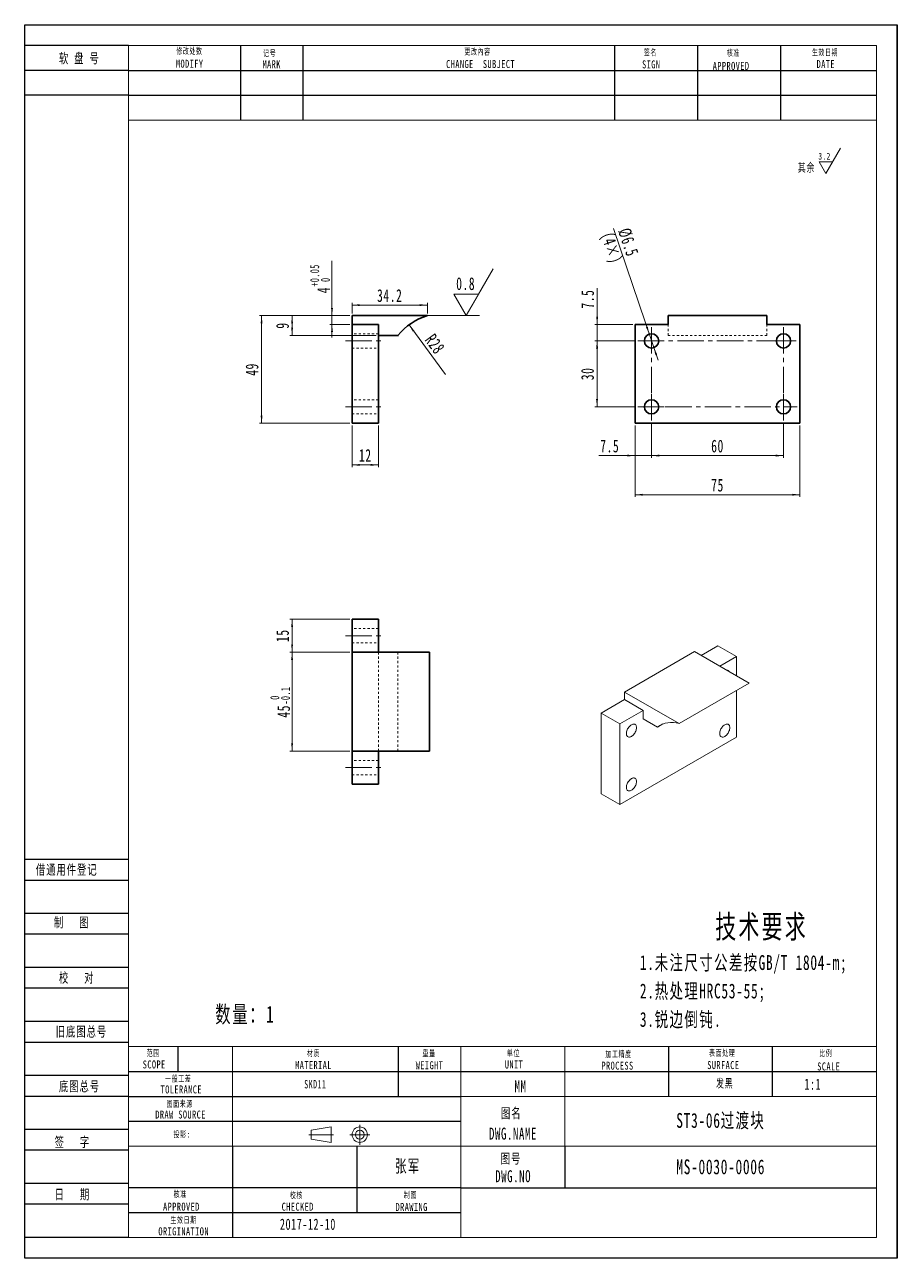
# Model space of a CAD drawing. Header units: millimetres. Extents: x 1333 to 6759, y -11 to 566.
# Drawn here: x 1784 to 2181, y 0 to 561 of the extents above; entities that cross this region are included whole.
import ezdxf

# ---------------------------------------------------------------- set-up
doc = ezdxf.new("R2010")
doc.units = ezdxf.units.MM
doc.set_wipeout_variables(frame=1)
for name, pattern in [('AD_LTYPE3 0 mm', [16, 11, -1, 1, -1, 1, -1]), ('点画线', [18, 12, -2, 2, -2]), ('虚线', [2, 1, -1])]:
    doc.linetypes.add(name, pattern=pattern)
doc.layers.get('0').update_dxf_attribs({"lineweight": 35})
for name, color, linetype, lineweight in [('ACAD0', 7, 'Continuous', 0), ('ACADA-定位3-标高', 171, 'Continuous', 0), ('ACADA-构件3-柱砼', 9, 'Continuous', 0), ('ACADA-构件8-屋面', 7, 'Continuous', 0), ('EB0', 7, 'Continuous', 35), ('中心线层', 1, '点画线', 18), ('尺寸线层', 3, 'Continuous', 18), ('虚线层', 6, '虚线', 18)]:
    doc.layers.add(name, color=color, linetype=linetype, lineweight=lineweight)
doc.styles.add('标准', font='', dxfattribs={"width": 0.667})
doc.styles.get('标准').set_extended_font_data('宋体')
doc.dimstyles.new('标准', dxfattribs={"dimtxt": 5.779688, "dimasz": 3.5, "dimexe": 1, "dimexo": 1, "dimgap": 1.209086, "dimtad": 1, "dimdec": 1, "dimdsep": 46, "dimtxsty": '标准', "dimblk": '_CAXARROW', "dimcen": 0, "dimdle": 7, "dimazin": 2, "dimtfac": 0.707107, "dimtdec": 3, "dimtmove": 0, "dimatfit": 3, "dimfxl": 0, "dimfrac": 2, "dimtolj": 1, "dimarcsym": 0})

# ---------------------------------------------------------------- blocks, each defined once
blk = doc.blocks.new('*X11')
at = {"layer": '尺寸线层', "linetype": 'Continuous', "lineweight": 18}
for points in [[(1892.21, 428.9), (1892.65, 425.4), (1891.78, 425.4)], [(1892.21, 379.9), (1892.65, 383.4), (1891.78, 383.4)]]:
    blk.add_hatch(color=0, dxfattribs=at).paths.add_polyline_path(points, flags=0)
at = {"layer": '尺寸线层', "color": 0, "linetype": 'Continuous', "lineweight": 18}
for p, q in [((1932.39, 428.9), (1891.21, 428.9)), ((1892.21, 428.9), (1892.21, 379.9)), ((1932.39, 379.9), (1891.21, 379.9))]:
    blk.add_line(p, q, dxfattribs=at)
at = {"layer": '尺寸线层', "color": 0, "linetype": 'Continuous', "lineweight": 18, "insert": (1887.9, 404.4), "char_height": 5.78, "width": 8.1856, "attachment_point": 5, "rotation": 90, "line_spacing_factor": 1.15057, "style": '标准'}
blk.add_mtext('\\T1.1;49', dxfattribs=at)
blk = doc.blocks.new('_CAXARROW')
blk.add_hatch(color=0).paths.add_polyline_path([(0, 0), (-1, 0.125), (-1, -0.125)], flags=0)
blk = doc.blocks.new('*X12')
at = {"layer": '尺寸线层', "linetype": 'Continuous', "lineweight": 18}
for points in [[(1933.39, 433.69), (1936.89, 434.13), (1936.89, 433.26)], [(1967.62, 433.69), (1964.12, 434.13), (1964.12, 433.26)]]:
    blk.add_hatch(color=0, dxfattribs=at).paths.add_polyline_path(points, flags=0)
at = {"layer": '尺寸线层', "color": 0, "linetype": 'Continuous', "lineweight": 18}
for p, q in [((1933.39, 429.9), (1933.39, 434.69)), ((1933.39, 433.69), (1967.62, 433.69)), ((1967.62, 429.9), (1967.62, 434.69))]:
    blk.add_line(p, q, dxfattribs=at)
at = {"layer": '尺寸线层', "color": 0, "linetype": 'Continuous', "lineweight": 18, "insert": (1950.5, 438), "char_height": 5.78, "width": 17.1678, "attachment_point": 5, "line_spacing_factor": 1.15057, "style": '标准'}
blk.add_mtext('\\T1.1;34.2', dxfattribs=at)
blk = doc.blocks.new('*X14')
at = {"color": 0, "attachment_point": 1, "rotation": 90, "line_spacing_factor": 1.15057, "style": '标准'}
for s, insert, char_height, width in [('\\T1.1;{\\H0.707107x;+0.05}', (1914.31, 442.07), 5.7797, 20.9352), ('\\T1.1;{\\H0.707107x;0}', (1919.19, 444.21), 5.7797, 20.9352), ('\\T1.1;4', (1917.5, 439.08), 5.78, 27.7366)]:
    blk.add_mtext(s, dxfattribs=dict(at, insert=insert, char_height=char_height, width=width))
blk = doc.blocks.new('*X13')
at = {"layer": '尺寸线层', "linetype": 'Continuous', "lineweight": 18}
for points in [[(1924.24, 428.9), (1923.8, 432.4), (1924.68, 432.4)], [(1924.24, 424.9), (1923.8, 421.4), (1924.68, 421.4)]]:
    blk.add_hatch(color=0, dxfattribs=at).paths.add_polyline_path(points, flags=0)
at = {"layer": '尺寸线层', "color": 0, "linetype": 'Continuous', "lineweight": 18}
for p, q in [((1924.24, 418.9), (1924.24, 453.88)), ((1932.39, 428.9), (1923.24, 428.9)), ((1932.39, 424.9), (1923.24, 424.9))]:
    blk.add_line(p, q, dxfattribs=at)
blk.add_blockref('*X14', (0, 0), dxfattribs=at)
blk = doc.blocks.new('*X15')
at = {"layer": '尺寸线层', "linetype": 'Continuous', "lineweight": 18}
blk.add_hatch(color=0, dxfattribs=at).paths.add_polyline_path([(1959.27, 424.69), (1961.7, 422.13), (1961, 421.61)], flags=0)
at = {"layer": '尺寸线层', "color": 0, "linetype": 'Continuous', "lineweight": 18}
blk.add_line((1959.27, 424.69), (1975.89, 402.15), dxfattribs=at)
at = {"layer": '尺寸线层', "color": 0, "linetype": 'Continuous', "lineweight": 18, "insert": (1971.05, 415.98), "char_height": 5.78, "width": 24.2394, "attachment_point": 5, "rotation": 306.4009, "line_spacing_factor": 1.15057, "style": '标准'}
blk.add_mtext('\\T1.1;R28', dxfattribs=at)
blk = doc.blocks.new('*X16')
at = {"layer": '尺寸线层', "linetype": 'Continuous', "lineweight": 18}
for points in [[(1906.09, 428.9), (1905.65, 425.4), (1906.52, 425.4)], [(1906.09, 419.9), (1905.65, 423.4), (1906.52, 423.4)]]:
    blk.add_hatch(color=0, dxfattribs=at).paths.add_polyline_path(points, flags=0)
at = {"layer": '尺寸线层', "color": 0, "linetype": 'Continuous', "lineweight": 18}
for p, q in [((1932.39, 428.9), (1905.09, 428.9)), ((1906.09, 419.9), (1906.09, 428.9)), ((1944.39, 419.9), (1905.09, 419.9))]:
    blk.add_line(p, q, dxfattribs=at)
at = {"layer": '尺寸线层', "color": 0, "linetype": 'Continuous', "lineweight": 18, "insert": (1901.78, 424.4), "char_height": 5.78, "width": 3.6623, "attachment_point": 5, "rotation": 90, "line_spacing_factor": 1.15057, "style": '标准'}
blk.add_mtext('\\T1.1;9', dxfattribs=at)
blk = doc.blocks.new('*X17')
at = {"layer": '尺寸线层', "linetype": 'Continuous', "lineweight": 18}
for points in [[(2044.77, 417.4), (2044.34, 413.9), (2045.21, 413.9)], [(2044.77, 387.4), (2044.34, 390.9), (2045.21, 390.9)]]:
    blk.add_hatch(color=0, dxfattribs=at).paths.add_polyline_path(points, flags=0)
at = {"layer": '尺寸线层', "color": 0, "linetype": 'Continuous', "lineweight": 18}
for p, q in [((2062.32, 417.4), (2043.77, 417.4)), ((2044.77, 387.4), (2044.77, 417.4)), ((2062.32, 387.4), (2043.77, 387.4))]:
    blk.add_line(p, q, dxfattribs=at)
at = {"layer": '尺寸线层', "color": 0, "linetype": 'Continuous', "lineweight": 18, "insert": (2040.46, 402.4), "char_height": 5.78, "width": 8.2177, "attachment_point": 5, "rotation": 90, "line_spacing_factor": 1.15057, "style": '标准'}
blk.add_mtext('\\T1.1;30', dxfattribs=at)
blk = doc.blocks.new('*X18')
at = {"layer": '尺寸线层', "linetype": 'Continuous', "lineweight": 18}
for points in [[(2069.57, 365.22), (2073.07, 365.65), (2073.07, 364.78)], [(2129.57, 365.22), (2126.07, 365.65), (2126.07, 364.78)]]:
    blk.add_hatch(color=0, dxfattribs=at).paths.add_polyline_path(points, flags=0)
at = {"layer": '尺寸线层', "color": 0, "linetype": 'Continuous', "lineweight": 18}
for p, q in [((2069.57, 380.15), (2069.57, 364.22)), ((2129.57, 380.15), (2129.57, 364.22)), ((2069.57, 365.22), (2129.57, 365.22))]:
    blk.add_line(p, q, dxfattribs=at)
at = {"layer": '尺寸线层', "color": 0, "linetype": 'Continuous', "lineweight": 18, "insert": (2099.57, 369.53), "char_height": 5.78, "width": 8.2177, "attachment_point": 5, "line_spacing_factor": 1.15057, "style": '标准'}
blk.add_mtext('\\T1.1;60', dxfattribs=at)
blk = doc.blocks.new('*X19')
at = {"layer": '尺寸线层', "linetype": 'Continuous', "lineweight": 18}
for points in [[(2044.83, 424.9), (2044.39, 428.4), (2045.27, 428.4)], [(2044.83, 417.4), (2044.39, 413.9), (2045.27, 413.9)]]:
    blk.add_hatch(color=0, dxfattribs=at).paths.add_polyline_path(points, flags=0)
at = {"layer": '尺寸线层', "color": 0, "linetype": 'Continuous', "lineweight": 18}
for p, q in [((2044.83, 411.4), (2044.83, 441.43)), ((2061.07, 424.9), (2043.83, 424.9)), ((2062.32, 417.4), (2043.83, 417.4))]:
    blk.add_line(p, q, dxfattribs=at)
at = {"layer": '尺寸线层', "color": 0, "linetype": 'Continuous', "lineweight": 18, "insert": (2040.52, 436.42), "char_height": 5.78, "width": 12.6446, "attachment_point": 5, "rotation": 90, "line_spacing_factor": 1.15057, "style": '标准'}
blk.add_mtext('\\T1.1;7.5', dxfattribs=at)
blk = doc.blocks.new('*X20')
at = {"layer": '尺寸线层', "linetype": 'Continuous', "lineweight": 18}
for points in [[(2062.07, 347.42), (2065.57, 347.85), (2065.57, 346.98)], [(2137.07, 347.42), (2133.57, 347.85), (2133.57, 346.98)]]:
    blk.add_hatch(color=0, dxfattribs=at).paths.add_polyline_path(points, flags=0)
at = {"layer": '尺寸线层', "color": 0, "linetype": 'Continuous', "lineweight": 18}
for p, q in [((2062.07, 378.9), (2062.07, 346.42)), ((2137.07, 378.9), (2137.07, 346.42)), ((2062.07, 347.42), (2137.07, 347.42))]:
    blk.add_line(p, q, dxfattribs=at)
at = {"layer": '尺寸线层', "color": 0, "linetype": 'Continuous', "lineweight": 18, "insert": (2099.57, 351.73), "char_height": 5.78, "width": 8.1213, "attachment_point": 5, "line_spacing_factor": 1.15057, "style": '标准'}
blk.add_mtext('\\T1.1;75', dxfattribs=at)
blk = doc.blocks.new('*X21')
at = {"layer": 'EB0', "linetype": 'Continuous', "lineweight": 18}
for points in [[(2068.53, 420.48), (2067.82, 423.94), (2067, 423.66)], [(2070.61, 414.33), (2072.15, 411.15), (2071.32, 410.87)]]:
    blk.add_hatch(color=0, dxfattribs=at).paths.add_polyline_path(points, flags=0)
at = {"layer": 'EB0', "color": 0, "linetype": 'Continuous', "lineweight": 18}
blk.add_line((2052.29, 468.53), (2072.54, 408.64), dxfattribs=at)
at = {"layer": 'EB0', "color": 0, "linetype": 'Continuous', "lineweight": 18, "attachment_point": 5, "rotation": 288.6825, "line_spacing_factor": 1.15057, "style": '标准'}
for s, insert, char_height, width in [('\\T1.1;(4×)', (2050.78, 459.52), 5.78, 52.4386), ('\\T1.1;%%C6.5', (2058.95, 462.28), 5.7797, 42.8067)]:
    blk.add_mtext(s, dxfattribs=dict(at, insert=insert, char_height=char_height, width=width))
blk = doc.blocks.new('*X22')
at = {"layer": '尺寸线层', "linetype": 'Continuous', "lineweight": 18}
for points in [[(1933.39, 360.98), (1936.89, 360.54), (1936.89, 361.41)], [(1945.39, 360.98), (1941.89, 360.54), (1941.89, 361.41)]]:
    blk.add_hatch(color=0, dxfattribs=at).paths.add_polyline_path(points, flags=0)
at = {"layer": '尺寸线层', "color": 0, "linetype": 'Continuous', "lineweight": 18}
for p, q in [((1933.39, 378.9), (1933.39, 359.98)), ((1945.39, 378.9), (1945.39, 359.98)), ((1945.39, 360.98), (1933.39, 360.98))]:
    blk.add_line(p, q, dxfattribs=at)
at = {"layer": '尺寸线层', "color": 0, "linetype": 'Continuous', "lineweight": 18, "insert": (1939.39, 365.29), "char_height": 5.78, "width": 8.1213, "attachment_point": 5, "line_spacing_factor": 1.15057, "style": '标准'}
blk.add_mtext('\\T1.1;12', dxfattribs=at)
blk = doc.blocks.new('*X23')
at = {"layer": '尺寸线层', "linetype": 'Continuous', "lineweight": 18}
for points in [[(1906.09, 290.77), (1906.52, 287.27), (1905.65, 287.27)], [(1906.09, 275.77), (1906.52, 279.27), (1905.65, 279.27)]]:
    blk.add_hatch(color=0, dxfattribs=at).paths.add_polyline_path(points, flags=0)
at = {"layer": '尺寸线层', "color": 0, "linetype": 'Continuous', "lineweight": 18}
for p, q in [((1932.39, 290.77), (1905.09, 290.77)), ((1906.09, 290.77), (1906.09, 275.77)), ((1932.39, 275.77), (1905.09, 275.77))]:
    blk.add_line(p, q, dxfattribs=at)
at = {"layer": '尺寸线层', "color": 0, "linetype": 'Continuous', "lineweight": 18, "insert": (1901.78, 283.27), "char_height": 5.78, "width": 8.1213, "attachment_point": 5, "rotation": 90, "line_spacing_factor": 1.15057, "style": '标准'}
blk.add_mtext('\\T1.1;15', dxfattribs=at)
blk = doc.blocks.new('*X25')
at = {"color": 0, "attachment_point": 1, "rotation": 90, "line_spacing_factor": 1.15057, "style": '标准'}
for s, insert, char_height, width in [('\\T1.1;{\\H0.707107x;-0.1}', (1901.04, 251.95), 5.7797, 16.6706), ('\\T1.1;{\\H0.707107x;0}', (1896.16, 254.14), 5.7797, 16.6706), ('\\T1.1;45', (1899.34, 245.99), 5.78, 29.5031)]:
    blk.add_mtext(s, dxfattribs=dict(at, insert=insert, char_height=char_height, width=width))
blk = doc.blocks.new('*X24')
at = {"layer": '尺寸线层', "linetype": 'Continuous', "lineweight": 18}
for points in [[(1906.09, 275.77), (1905.65, 272.27), (1906.52, 272.27)], [(1906.09, 230.77), (1905.65, 234.27), (1906.52, 234.27)]]:
    blk.add_hatch(color=0, dxfattribs=at).paths.add_polyline_path(points, flags=0)
at = {"layer": '尺寸线层', "color": 0, "linetype": 'Continuous', "lineweight": 18}
for p, q in [((1932.39, 275.77), (1905.09, 275.77)), ((1906.09, 230.77), (1906.09, 275.77)), ((1932.39, 230.77), (1905.09, 230.77))]:
    blk.add_line(p, q, dxfattribs=at)
blk.add_blockref('*X25', (0, 0), dxfattribs=at)
blk = doc.blocks.new('*X65')
at = {"layer": '尺寸线层', "color": 0, "linetype": 'Continuous', "lineweight": 18}
for p, q in [((0, 0), (12.32, 21.33)), ((0, 0), (-5.6, 9.7)), ((-5.6, 9.7), (5.6, 9.7)), ((-17.67, 0), (6, 0))]:
    blk.add_line(p, q, dxfattribs=at)
at = {"layer": '尺寸线层', "color": 0, "linetype": 'Continuous', "lineweight": 18, "insert": (4.08, 14.5), "char_height": 5.78, "width": 12.6767, "attachment_point": 6, "line_spacing_factor": 1.15057, "style": '标准'}
blk.add_mtext('\\T1.1;0.8', dxfattribs=at)
blk = doc.blocks.new('*X67')
at = {"layer": '尺寸线层', "linetype": 'Continuous', "lineweight": 18}
for points in [[(2062.07, 365.22), (2058.57, 365.65), (2058.57, 364.78)], [(2069.57, 365.22), (2073.07, 365.65), (2073.07, 364.78)]]:
    blk.add_hatch(color=0, dxfattribs=at).paths.add_polyline_path(points, flags=0)
at = {"layer": '尺寸线层', "color": 0, "linetype": 'Continuous', "lineweight": 18}
for p, q in [((2062.07, 378.9), (2062.07, 364.22)), ((2069.57, 380.15), (2069.57, 364.22)), ((2045.55, 365.22), (2075.57, 365.22))]:
    blk.add_line(p, q, dxfattribs=at)
at = {"layer": '尺寸线层', "color": 0, "linetype": 'Continuous', "lineweight": 18, "insert": (2050.56, 369.53), "char_height": 5.78, "width": 12.6446, "attachment_point": 5, "line_spacing_factor": 1.15057, "style": '标准'}
blk.add_mtext('\\T1.1;7.5', dxfattribs=at)
blk = doc.blocks.new('*X240')
at = {"layer": '尺寸线层', "linetype": 'Continuous', "lineweight": 18}
for p, q in [((0, 0), (6.64, 11.5)), ((-3.02, 5.23), (3.02, 5.23)), ((0, 0), (-3.02, 5.23))]:
    blk.add_line(p, q, dxfattribs=at)
at = {"layer": '尺寸线层', "linetype": 'Continuous', "lineweight": 18, "line_spacing_factor": 1.15057, "style": '标准'}
for s, insert, char_height, width, attachment_point in [('\\T1.1;3.2', (2.19, 7.82), 3.116, 6.8178, 6), ('\\T1.1;其余', (-8.81, 2.45), 3.853, 16.7863, 5)]:
    blk.add_mtext(s, dxfattribs=dict(at, insert=insert, char_height=char_height, width=width, attachment_point=attachment_point))

msp = doc.modelspace()

# ---------------------------------------------------------------- linework, layer by layer
at = {"layer": 'ACAD0', "linetype": 'Continuous', "lineweight": 0}
for p, q in [((1831.73, 9.45), (1831.73, 551.83)), ((1831.73, 551.83), (2171.89, 551.83)), ((2171.89, 551.83), (2171.89, 9.45)), ((1831.73, 517.81), (2171.89, 517.81)), ((1831.73, 96.38), (2171.89, 96.38)), ((1878.97, 51.02), (1878.97, 96.38)), ((1982.91, 9.45), (1982.91, 96.38)), ((2030.16, 51.02), (2030.16, 96.38)), ((1982.91, 73.7), (2171.89, 73.7)), ((1831.73, 51.02), (2171.89, 51.02)), ((1831.73, 9.45), (2171.89, 9.45))]:
    msp.add_line(p, q, dxfattribs=at)
at = {"layer": 'ACAD0', "color": 7, "linetype": 'Continuous', "lineweight": 15}
for p, q in [((2057.25, 257.66), (2089.07, 276.03)), ((2113.9, 261.69), (2089.07, 276.03)), ((2092.07, 274.29), (2099.68, 278.68)), ((2099.68, 278.68), (2108.16, 273.78)), ((2100.56, 269.4), (2108.16, 273.78)), ((2108.16, 265.01), (2108.16, 273.78)), ((2082.08, 243.33), (2113.9, 261.69)), ((2108.16, 237.04), (2108.16, 258.38)), ((2046.64, 248.07), (2057.25, 254.19)), ((2057.25, 254.19), (2057.25, 257.66)), ((2057.25, 257.66), (2082.08, 243.33)), ((2057.25, 254.19), (2065.73, 249.29)), ((2046.64, 248.07), (2055.13, 243.17)), ((2046.64, 248.07), (2046.64, 211.32)), ((2055.13, 243.17), (2065.73, 249.29)), ((2065.73, 249.29), (2065.73, 245.41)), ((2055.13, 206.42), (2055.13, 243.17)), ((2072.22, 241.67), (2065.73, 245.41)), ((2072.22, 241.67), (2074.75, 243.13)), ((2055.13, 206.42), (2108.16, 237.04)), ((2046.64, 211.32), (2055.13, 206.42))]:
    msp.add_line(p, q, dxfattribs=at)
for points in [[(2060.43, 237.45), (2060.1, 237.29), (2059.78, 237.19), (2059.48, 237.14), (2059.19, 237.16), (2058.93, 237.23), (2058.69, 237.37), (2058.5, 237.56), (2058.34, 237.8), (2058.23, 238.09), (2058.16, 238.42), (2058.13, 238.78), (2058.16, 239.17), (2058.23, 239.58), (2058.34, 240), (2058.5, 240.42), (2058.69, 240.84), (2058.93, 241.24), (2059.19, 241.62), (2059.48, 241.97), (2059.78, 242.28), (2060.1, 242.54), (2060.43, 242.76), (2060.76, 242.92), (2061.08, 243.03), (2061.39, 243.07), (2061.67, 243.06), (2061.94, 242.98), (2062.17, 242.85), (2062.36, 242.66), (2062.52, 242.42), (2062.64, 242.13), (2062.71, 241.8), (2062.73, 241.43), (2062.71, 241.04), (2062.64, 240.63), (2062.52, 240.21), (2062.36, 239.79), (2062.17, 239.37), (2061.94, 238.97), (2061.67, 238.59), (2061.39, 238.24), (2061.08, 237.93), (2060.76, 237.67), (2060.43, 237.45)], [(2102.86, 237.45), (2102.53, 237.29), (2102.21, 237.18), (2101.9, 237.14), (2101.62, 237.15), (2101.35, 237.23), (2101.12, 237.36), (2100.92, 237.55), (2100.77, 237.79), (2100.65, 238.08), (2100.58, 238.41), (2100.56, 238.78), (2100.58, 239.17), (2100.65, 239.58), (2100.77, 240), (2100.92, 240.42), (2101.12, 240.84), (2101.35, 241.24), (2101.62, 241.62), (2101.9, 241.97), (2102.21, 242.27), (2102.53, 242.54), (2102.86, 242.76), (2103.18, 242.92), (2103.51, 243.02), (2103.81, 243.07), (2104.1, 243.05), (2104.36, 242.98), (2104.59, 242.84), (2104.79, 242.65), (2104.95, 242.41), (2105.06, 242.12), (2105.13, 241.79), (2105.16, 241.43), (2105.13, 241.04), (2105.06, 240.63), (2104.95, 240.21), (2104.79, 239.78), (2104.59, 239.37), (2104.36, 238.97), (2104.1, 238.59), (2103.81, 238.24), (2103.51, 237.93), (2103.18, 237.66), (2102.86, 237.45)], [(2060.43, 212.96), (2060.1, 212.79), (2059.78, 212.69), (2059.48, 212.64), (2059.19, 212.66), (2058.93, 212.74), (2058.69, 212.87), (2058.5, 213.06), (2058.34, 213.3), (2058.23, 213.59), (2058.16, 213.92), (2058.13, 214.28), (2058.16, 214.67), (2058.23, 215.08), (2058.34, 215.51), (2058.5, 215.93), (2058.69, 216.35), (2058.93, 216.75), (2059.19, 217.13), (2059.48, 217.47), (2059.78, 217.78), (2060.1, 218.05), (2060.43, 218.26), (2060.76, 218.43), (2061.08, 218.53), (2061.39, 218.57), (2061.67, 218.56), (2061.94, 218.48), (2062.17, 218.35), (2062.36, 218.16), (2062.52, 217.92), (2062.64, 217.63), (2062.71, 217.3), (2062.73, 216.94), (2062.71, 216.55), (2062.64, 216.14), (2062.52, 215.71), (2062.36, 215.29), (2062.17, 214.87), (2061.94, 214.47), (2061.67, 214.09), (2061.39, 213.75), (2061.08, 213.44), (2060.76, 213.17), (2060.43, 212.96)]]:
    msp.add_lwpolyline(points, dxfattribs=at)
for centre, radius, start, end in [((2103.88, 266.38), 1.19, 23.2013, 96.8041), ((2078.75, 232.94), 10.91, 72.2394, 126.8128)]:
    msp.add_arc(centre, radius, start, end, dxfattribs=at)
at = {"layer": 'ACADA-构件3-柱砼', "linetype": 'ByBlock', "lineweight": -2, "ltscale": 0.2}
for p, q in [((1784.48, 0), (1784.48, 561.27)), ((1784.48, 561.27), (2181.34, 561.27)), ((2181.34, 0), (2181.34, 561.27)), ((2181.34, 561.27), (2181.34, 0)), ((1831.73, 551.83), (1784.48, 551.83)), ((1882.75, 517.81), (1882.75, 551.83)), ((1911.1, 517.81), (1911.1, 551.83)), ((2052.83, 517.81), (2052.83, 551.83)), ((2090.63, 517.81), (2090.63, 551.83)), ((2128.43, 517.81), (2128.43, 551.83)), ((1831.73, 540.49), (1784.48, 540.49)), ((1831.73, 540.49), (2171.89, 540.49)), ((1831.73, 529.15), (1784.48, 529.15)), ((1831.73, 529.15), (2171.89, 529.15)), ((1831.73, 181.42), (1784.48, 181.42)), ((1831.73, 171.97), (1784.48, 171.97)), ((1831.73, 156.85), (1784.48, 156.85)), ((1831.73, 147.41), (1784.48, 147.41)), ((1831.73, 132.29), (1784.48, 132.29)), ((1831.73, 122.84), (1784.48, 122.84)), ((1831.73, 107.72), (1784.48, 107.72)), ((1831.73, 98.27), (1784.48, 98.27)), ((1854.14, 96.4), (1854.14, 85.04)), ((1954.56, 73.7), (1954.56, 96.38)), ((2077.4, 73.7), (2077.4, 96.38)), ((2124.65, 73.7), (2124.65, 96.38)), ((1831.73, 85.04), (2171.89, 85.04)), ((1831.73, 83.15), (1784.48, 83.15)), ((1831.73, 73.7), (1784.48, 73.7)), ((1831.73, 73.7), (1982.91, 73.7)), ((1831.73, 62.36), (1982.91, 62.36)), ((1831.73, 58.58), (1784.48, 58.58)), ((1878.97, 51.02), (1878.97, 9.45)), ((1935.67, 20.79), (1935.67, 51.02)), ((2030.16, 51.02), (2030.16, 32.13)), ((1831.73, 49.14), (1784.48, 49.14)), ((1831.73, 34.02), (1784.48, 34.02)), ((1982.91, 32.13), (1831.73, 32.13)), ((1982.91, 32.13), (2171.89, 32.13)), ((1831.73, 24.57), (1784.48, 24.57)), ((1831.73, 20.79), (1982.91, 20.79)), ((1831.73, 9.45), (1784.48, 9.45)), ((2181.34, 0), (1784.48, 0))]:
    msp.add_line(p, q, dxfattribs=at)
at = {"layer": 'ACADA-构件8-屋面', "linetype": 'Continuous', "lineweight": 18}
for p, q in [((1913.69, 56.26), (1924.92, 56.26)), ((1914.75, 58.24), (1923.85, 59.75)), ((1914.75, 58.24), (1914.75, 54.28)), ((1923.85, 59.75), (1923.85, 52.77)), ((1932.31, 56.26), (1941.4, 56.26)), ((1936.86, 51.71), (1936.86, 60.81)), ((1914.75, 54.28), (1923.85, 52.77))]:
    msp.add_line(p, q, dxfattribs=at)
for radius in [3.49, 1.98]:
    msp.add_circle((1936.86, 56.26), radius, dxfattribs=at)
at = {"layer": 'EB0'}
for p, q in [((1933.39, 424.9), (1933.39, 428.9)), ((1933.39, 428.9), (1967.62, 428.9)), ((2122.07, 428.9), (2077.07, 428.9)), ((2077.07, 428.9), (2077.07, 424.9)), ((2122.07, 424.9), (2122.07, 428.9)), ((1933.39, 424.9), (1933.39, 379.9)), ((1933.39, 424.9), (1945.39, 424.9)), ((1945.39, 379.9), (1945.39, 424.9)), ((2062.07, 424.9), (2062.07, 379.9)), ((2077.07, 424.9), (2062.07, 424.9)), ((2137.07, 424.9), (2122.07, 424.9)), ((2137.07, 424.9), (2137.07, 379.9)), ((1954.56, 419.9), (1945.39, 419.9)), ((1933.39, 379.9), (1945.39, 379.9)), ((2137.07, 379.9), (2062.07, 379.9)), ((1933.39, 290.77), (1945.39, 290.77)), ((1933.39, 275.77), (1933.39, 290.77)), ((1945.39, 275.77), (1945.39, 290.77)), ((1933.39, 230.77), (1933.39, 275.77)), ((1968.51, 275.77), (1933.39, 275.77)), ((1968.51, 230.77), (1968.51, 275.77)), ((1933.39, 215.77), (1933.39, 230.77)), ((1933.39, 230.77), (1968.51, 230.77)), ((1945.39, 215.77), (1945.39, 230.77)), ((1933.39, 215.77), (1945.39, 215.77))]:
    msp.add_line(p, q, dxfattribs=at)
for centre in [(2069.57, 417.4), (2129.57, 417.4), (2069.57, 387.4), (2129.57, 387.4)]:
    msp.add_circle(centre, 3.25, dxfattribs=at)
msp.add_arc((1975.89, 402.15), 28, 107.1847, 140.6594, dxfattribs=at)
at = {"layer": '中心线层', "linetype": '点画线', "lineweight": 18}
for p, q in [((2069.57, 393.65), (2069.57, 423.65)), ((2129.57, 393.65), (2129.57, 423.65)), ((1930.39, 417.4), (1948.39, 417.4)), ((2063.32, 417.4), (2123.32, 417.4)), ((2123.32, 417.4), (2135.82, 417.4)), ((2069.57, 381.15), (2069.57, 393.65)), ((2129.57, 381.15), (2129.57, 393.65)), ((1930.39, 387.4), (1948.39, 387.4)), ((2063.32, 387.4), (2075.82, 387.4)), ((2075.82, 387.4), (2135.82, 387.4)), ((1930.39, 283.27), (1948.39, 283.27)), ((1930.39, 223.27), (1948.39, 223.27))]:
    msp.add_line(p, q, dxfattribs=at)
at = {"layer": '虚线层', "color": 6, "linetype": '虚线', "lineweight": 18}
for p, q in [((2077.07, 424.9), (2077.07, 419.9)), ((2122.07, 424.9), (2122.07, 419.9)), ((1945.39, 420.65), (1933.39, 420.65)), ((2122.07, 419.9), (2077.07, 419.9)), ((1933.39, 414.15), (1945.39, 414.15)), ((1945.39, 390.65), (1933.39, 390.65)), ((1933.39, 384.15), (1945.39, 384.15)), ((1945.39, 286.52), (1933.39, 286.52)), ((1933.39, 280.02), (1945.39, 280.02)), ((1945.39, 230.77), (1945.39, 275.77)), ((1954.23, 275.77), (1954.23, 230.77)), ((1945.39, 226.52), (1933.39, 226.52)), ((1933.39, 220.02), (1945.39, 220.02))]:
    msp.add_line(p, q, dxfattribs=at)

# ---------------------------------------------------------------- block references
at = {"layer": 'ACAD0'}
msp.add_blockref('*X240', (2148.85, 493.6), dxfattribs=at)

# ---------------------------------------------------------------- texts
at = {"layer": 'ACADA-定位3-标高', "linetype": 'Continuous', "lineweight": 18, "line_spacing_factor": 1.15057, "style": '标准'}
for s, insert, char_height, width, attachment_point in [('\\T1.1;数量：1', (1871.11, 106.33), 7.715, 38.9526, 7), ('\\T1.1;ST3-06过渡块', (2101.02, 62.36), 6.743, 141.736, 5), ('\\T1.1;MS-0030-0006', (2101.02, 41.58), 6.743, 141.736, 5), ('\\T1.1;2017-12-10', (1900.56, 12.89), 5.0988, 39.173, 7)]:
    msp.add_mtext(s, dxfattribs=dict(at, insert=insert, char_height=char_height, width=width, attachment_point=attachment_point))
at = {"layer": 'ACADA-定位3-标高', "linetype": 'AD_LTYPE3 0 mm', "lineweight": 0, "insert": (2139.07, 76.59), "char_height": 5.097, "width": 10.8681, "attachment_point": 7, "line_spacing_factor": 1.15057, "style": '标准'}
msp.add_mtext('\\T1.1;1:1', dxfattribs=at)
at = {"layer": 'ACADA-构件8-屋面', "linetype": 'Continuous', "lineweight": 18, "line_spacing_factor": 1.15057, "style": '标准'}
for s, insert, char_height, width, attachment_point in [('\\T1.1;修改处数', (1859.41, 549.11), 2.913, 20.7275, 5), ('\\T1.1;记号', (1895.88, 548.12), 2.913, 14.5107, 5), ('\\T1.1;更改內容', (1990.45, 548.86), 2.913, 39.3958, 5), ('\\T1.1;签名', (2069.05, 548.52), 2.913, 14.5107, 5), ('\\T1.1;核准', (2106.78, 548.27), 2.913, 18.6593, 5), ('\\T1.1;生效日期', (2148.46, 548.52), 2.913, 16.5789, 5), ('\\T1.1;软 盘 号', (1800.06, 548.28), 4.5511, 24.9916, 1), ('\\T1.1;MODIFY', (1859.51, 543.49), 3.6408, 16.591, 5), ('\\T1.1;MARK', (1896.79, 543.27), 3.641, 12.4425, 5), ('\\T1.1;CHANGE  SUBJECT', (1991.81, 543.34), 3.6408, 35.2594, 5), ('\\T1.1;SIGN', (2069.43, 543.18), 3.641, 12.4425, 5), ('\\T1.1;DATE', (2148.82, 543.34), 3.641, 12.4425, 5), ('\\T1.1;APPROVED', (2105.74, 542.47), 3.6408, 16.591, 5), ('\\T1.1;借通用件登记', (1789.58, 179.11), 4.5511, 42.9407, 1), ('\\T1.1;制   图', (1797.77, 155.13), 4.5511, 24.9916, 1), ('\\T1.1;校   对', (1800.06, 129.94), 4.5511, 24.9916, 1), ('\\T1.1;旧底图总号', (1798.6, 105.42), 4.5511, 71.2879, 1), ('\\T1.1;SCOPE', (1843.38, 88.18), 3.6408, 10.4963, 5), ('\\T1.1;范围', (1842.98, 93.27), 2.913, 9.1903, 5), ('\\T1.1;材质', (1915.82, 93.14), 2.913, 15.0019, 5), ('\\T1.1;重量', (1968.4, 93.16), 2.913, 16.9391, 5), ('\\T1.1;UNIT', (2007.01, 88.16), 3.641, 11.0089, 5), ('\\T1.1;单位', (2006.79, 93.24), 2.913, 13.0647, 5), ('\\T1.1;加工精度', (2054.55, 92.76), 2.913, 18.3844, 5), ('\\T1.1;表面处理', (2101.69, 93.31), 2.913, 18.3844, 5), ('\\T1.1;比例', (2148.79, 93.18), 2.913, 16.6913, 5), ('\\T1.1;MATERIAL', (1915.83, 87.9), 3.6408, 15.3921, 5), ('\\T1.1;WEIGHT', (1968.58, 87.82), 3.6408, 15.2903, 5), ('\\T1.1;PROCESS', (2054.08, 87.63), 3.6408, 14.676, 5), ('\\T1.1;SURFACE', (2102.2, 87.89), 3.6408, 14.5742, 5), ('\\T1.1;SCALE', (2150.14, 87.27), 3.6408, 15.1339, 5), ('\\T1.1;底图总号', (1800.06, 80.56), 4.551, 24.9916, 1), ('\\T1.1;TOLERANCE', (1855.69, 76.81), 3.6408, 18.4486, 5), ('\\T1.1;一般工差', (1854.3, 81.59), 2.913, 20.3216, 5), ('\\T1.1;   MM', (2005.9, 78.18), 5.4613, 22.3434, 5), ('\\T1.1;图面来源', (1854.99, 70.15), 2.913, 24.196, 5), ('\\T1.1;图名', (2005.76, 65.83), 4.551, 13.7855, 5), ('\\T1.1;投影:', (1856.05, 56.28), 2.913, 108.913, 5), ('\\T1.1;签   字', (1798.08, 55.19), 4.5511, 24.9916, 1), ('\\T1.1;张军', (1958.69, 41.66), 5.772, 75.5925, 5), ('\\T1.1;图号', (2005.63, 45.12), 4.551, 22.5029, 5), ('\\T1.1;日   期', (1798.08, 31.38), 4.5511, 24.9916, 1), ('\\T1.1;核准', (1855.21, 29.07), 2.913, 16.9391, 5), ('\\T1.1;校核', (1908.06, 28.58), 2.913, 15.0019, 5), ('\\T1.1;制图', (1959.94, 28.7), 2.913, 18.8763, 5), ('\\T1.1;APPROVED', (1855.75, 23.46), 3.6408, 17.0202, 5), ('\\T1.1;CHECKED', (1908.65, 23.46), 3.6408, 14.676, 5), ('\\T1.1;DRAWING', (1960.45, 23.34), 3.6408, 14.1672, 5), ('\\T1.1;生效日期', (1856.75, 17.29), 2.913, 24.196, 5), ('\\T1.1;ORIGINATION', (1856.78, 12.24), 3.6408, 20.5743, 5)]:
    msp.add_mtext(s, dxfattribs=dict(at, insert=insert, char_height=char_height, width=width, attachment_point=attachment_point))
at = {"layer": '尺寸线层', "linetype": 'Continuous', "lineweight": 18, "line_spacing_factor": 1.15057, "style": '标准'}
for s, insert, char_height, width, attachment_point in [('\\T1.1;技术要求', (2098.49, 156.23), 10.537, 72.7231, 1), ('\\T1.1;1.未注尺寸公差按GB/T 1804-m;\\P2.热处理HRC53-55;\\P3.锐边倒钝.', (2064.26, 137.94), 6.743, 128.952, 1), ('\\T1.1;SKD11', (1916.63, 79.19), 3.8481, 40.532, 5), ('\\T1.1;发黑', (2102.84, 79.37), 3.853, 47.2453, 5), ('\\T1.1;DRAW SOURCE', (1855.36, 65.39), 3.6408, 47.2128, 5), ('\\T1.1;DWG.NAME', (2006.53, 56.69), 5.4613, 47.2453, 5), ('\\T1.1;DWG.NO', (2006.63, 37.33), 5.4613, 47.4484, 5)]:
    msp.add_mtext(s, dxfattribs=dict(at, insert=insert, char_height=char_height, width=width, attachment_point=attachment_point))

# ---------------------------------------------------------------- dimensions: what is measured, and where the dimension line sits
at = {"layer": '尺寸线层'}
dim = msp.add_diameter_dim_2p(p1=(2070.61, 414.33), p2=(2068.53, 420.48), dimstyle='标准', override={"dimpost": '%%C<>\\X(4×)', "dimsah": 1, "dimtmove": 2, "dimtfill": 1, "dimtzin": 8}, dxfattribs=at)
dim.commit()
dim.dimension.update_dxf_attribs({"geometry": '*X21', "text_midpoint": (2054.87, 460.9), "dimtype": 163})
for base, p1, p2, override, picture, middle in [((1924.24, 428.9), (1933.39, 424.9), (1933.39, 428.9), {"dimsah": 1, "dimtol": 1, "dimtp": 0.05, "dimtm": 0, "dimtfill": 1, "dimtzin": 8}, '*X13', (1924.24, 445.91)), ((2044.83, 424.9), (2063.32, 417.4), (2062.07, 424.9), {"dimsah": 1, "dimtfill": 1, "dimtzin": 8}, '*X19', (2044.83, 436.42)), ((1892.21, 379.9), (1933.39, 428.9), (1933.39, 379.9), {"dimsah": 1, "dimtfill": 1, "dimtzin": 8}, '*X11', (1892.21, 404.4)), ((1906.09, 428.9), (1945.39, 419.9), (1933.39, 428.9), {"dimsah": 1, "dimtfill": 1, "dimtzin": 8}, '*X16', (1906.09, 424.4)), ((2044.77, 417.4), (2063.32, 387.4), (2063.32, 417.4), {"dimsah": 1, "dimtfill": 1, "dimtzin": 8}, '*X17', (2044.77, 402.4)), ((1906.09, 275.77), (1933.39, 290.77), (1933.39, 275.77), {"dimsah": 1, "dimtfill": 1, "dimtzin": 8}, '*X23', (1906.09, 283.27)), ((1906.09, 275.77), (1933.39, 230.77), (1933.39, 275.77), {"dimsah": 1, "dimtol": 1, "dimtp": 0, "dimtm": 0.1, "dimtfill": 1, "dimtzin": 8}, '*X24', (1906.09, 253.27))]:
    dim = msp.add_linear_dim(base=base, p1=p1, p2=p2, angle=90, dimstyle='标准', override=override, dxfattribs=at)
    dim.commit()
    dim.dimension.update_dxf_attribs({"geometry": picture, "text_midpoint": middle})
for base, p1, p2, picture, middle in [((1967.62, 433.69), (1933.39, 428.9), (1967.62, 428.9), '*X12', (1950.5, 433.69)), ((1933.39, 360.98), (1945.39, 379.9), (1933.39, 379.9), '*X22', (1939.39, 360.98)), ((2069.57, 365.22), (2062.07, 379.9), (2069.57, 381.15), '*X67', (2050.56, 365.22)), ((2137.07, 347.42), (2062.07, 379.9), (2137.07, 379.9), '*X20', (2099.57, 347.42)), ((2129.57, 365.22), (2069.57, 381.15), (2129.57, 381.15), '*X18', (2099.57, 365.22))]:
    dim = msp.add_linear_dim(base=base, p1=p1, p2=p2, dimstyle='标准', override={"dimsah": 1, "dimtfill": 1, "dimtzin": 8}, dxfattribs=at)
    dim.commit()
    dim.dimension.update_dxf_attribs({"geometry": picture, "text_midpoint": middle})
dim = msp.add_radius_dim(center=(1975.89, 402.15), mpoint=(1959.27, 424.69), dimstyle='标准', override={"dimpost": 'R<>', "dimsah": 1, "dimtmove": 2, "dimtfill": 1, "dimtzin": 8}, dxfattribs=at)
dim.commit()
dim.dimension.update_dxf_attribs({"geometry": '*X15', "text_midpoint": (1967.58, 413.42)})

# ---------------------------------------------------------------- next in the draw order: wipeouts: each hides what was drawn before it
msp.add_wipeout([(1985.29, 428.9), (1990.89, 438.6), (1990.89, 438.6), (1979.69, 438.6), (1979.69, 438.6)]).dxf.layer = '尺寸线层'

# ---------------------------------------------------------------- next in the draw order: block references
msp.add_blockref('*X65', (1985.29, 428.9), dxfattribs=at)

doc.saveas('drawing.dxf')
